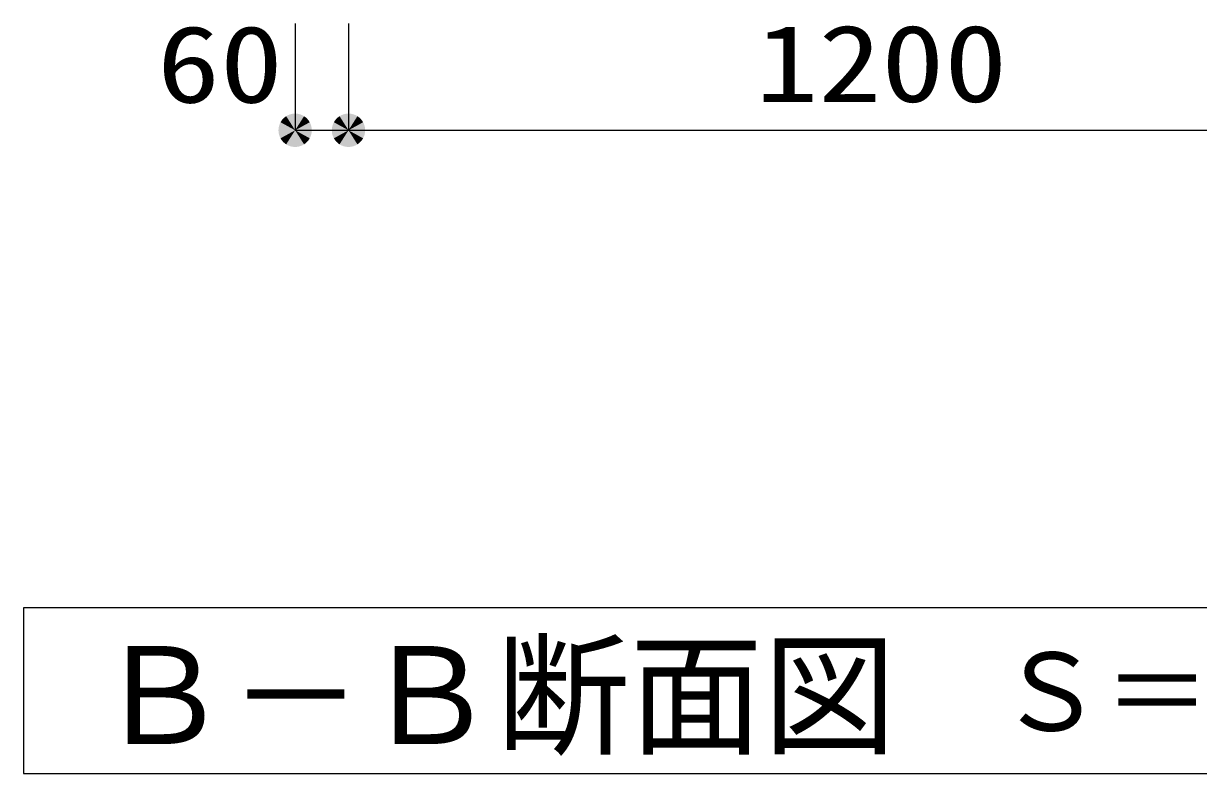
# Model space of a CAD drawing. Units: millimetres, scale not verified. Extents: x -8093 to 8093, y -5792 to 5792.
# Drawn here: x -407 to 914, y -4312 to -3469 of the extents above; entities that cross this region are included whole.
import ezdxf
from ezdxf.enums import TextEntityAlignment as Align

# ---------------------------------------------------------------- set-up
doc = ezdxf.new("R2010")
doc.units = ezdxf.units.MM
doc.header["$LTSCALE"] = 30
doc.layers.add('0-1_00クル-フ-0躯体', color=3, linetype='Continuous', lineweight=25)
doc.layers.add('0-4_00クル-フ-6寸法', color=132, linetype='Continuous', lineweight=25)
doc.styles.add('ＭＳ ゴシック', font='')
doc.styles.get('ＭＳ ゴシック').set_extended_font_data('MS Gothic')

msp = doc.modelspace()

# ---------------------------------------------------------------- linework, layer by layer
at = {"layer": '0-1_00クル-フ-0躯体'}
msp.add_lwpolyline([(1622.24, -4311.66), (1622.24, -4125.35), (-407.09, -4125.35), (-407.09, -4311.66)], close=True, dxfattribs=at)
at = {"layer": '0-4_00クル-フ-6寸法', "color": 4}
for p, q in [((-101.66, -3468.7), (-101.66, -3588.7)), ((-41.66, -3468.7), (-41.66, -3588.7)), ((-41.66, -3468.7), (-41.66, -3588.7)), ((-101.66, -3588.7), (-41.66, -3588.7)), ((-41.66, -3588.7), (1158.34, -3588.7))]:
    msp.add_line(p, q, dxfattribs=at)
at = {"layer": '0-4_00クル-フ-6寸法'}
for points in [[(-101.66, -3588.7), (-119.1, -3581.8), (-118.09, -3579.67)], [(-101.66, -3588.7), (-118.09, -3579.67), (-116.83, -3577.68)], [(-101.66, -3588.7), (-116.83, -3577.68), (-115.33, -3575.86)], [(-101.66, -3588.7), (-115.33, -3575.86), (-113.62, -3574.25)], [(-101.66, -3588.7), (-113.62, -3574.25), (-111.71, -3572.87)], [(-101.66, -3588.7), (-111.71, -3572.87), (-109.65, -3571.73)], [(-101.66, -3588.7), (-109.65, -3571.73), (-107.46, -3570.87)], [(-101.66, -3588.7), (-107.46, -3570.87), (-105.18, -3570.28)], [(-101.66, -3588.7), (-105.18, -3570.28), (-102.84, -3569.99)], [(-101.66, -3588.7), (-102.84, -3569.99), (-100.49, -3569.99)], [(-101.66, -3588.7), (-100.49, -3569.99), (-98.15, -3570.28)], [(-101.66, -3588.7), (-98.15, -3570.28), (-95.87, -3570.87)], [(-101.66, -3588.7), (-95.87, -3570.87), (-93.68, -3571.73)], [(-101.66, -3588.7), (-93.68, -3571.73), (-91.62, -3572.87)], [(-101.66, -3588.7), (-91.62, -3572.87), (-89.71, -3574.25)], [(-101.66, -3588.7), (-89.71, -3574.25), (-88, -3575.86)], [(-101.66, -3588.7), (-88, -3575.86), (-86.49, -3577.68)], [(-101.66, -3588.7), (-86.49, -3577.68), (-85.23, -3579.67)], [(-101.66, -3588.7), (-85.23, -3579.67), (-84.23, -3581.8)], [(-41.66, -3588.7), (-59.1, -3581.8), (-58.09, -3579.67)], [(-41.66, -3588.7), (-59.1, -3581.8), (-58.09, -3579.67)], [(-41.66, -3588.7), (-58.09, -3579.67), (-56.83, -3577.68)], [(-41.66, -3588.7), (-58.09, -3579.67), (-56.83, -3577.68)], [(-41.66, -3588.7), (-56.83, -3577.68), (-55.33, -3575.86)], [(-41.66, -3588.7), (-56.83, -3577.68), (-55.33, -3575.86)], [(-41.66, -3588.7), (-55.33, -3575.86), (-53.62, -3574.25)], [(-41.66, -3588.7), (-55.33, -3575.86), (-53.62, -3574.25)], [(-41.66, -3588.7), (-53.62, -3574.25), (-51.71, -3572.87)], [(-41.66, -3588.7), (-53.62, -3574.25), (-51.71, -3572.87)], [(-41.66, -3588.7), (-51.71, -3572.87), (-49.65, -3571.73)], [(-41.66, -3588.7), (-51.71, -3572.87), (-49.65, -3571.73)], [(-41.66, -3588.7), (-49.65, -3571.73), (-47.46, -3570.87)], [(-41.66, -3588.7), (-49.65, -3571.73), (-47.46, -3570.87)], [(-41.66, -3588.7), (-47.46, -3570.87), (-45.18, -3570.28)], [(-41.66, -3588.7), (-47.46, -3570.87), (-45.18, -3570.28)], [(-41.66, -3588.7), (-45.18, -3570.28), (-42.84, -3569.99)], [(-41.66, -3588.7), (-45.18, -3570.28), (-42.84, -3569.99)], [(-41.66, -3588.7), (-42.84, -3569.99), (-40.49, -3569.99)], [(-41.66, -3588.7), (-42.84, -3569.99), (-40.49, -3569.99)], [(-41.66, -3588.7), (-40.49, -3569.99), (-38.15, -3570.28)], [(-41.66, -3588.7), (-40.49, -3569.99), (-38.15, -3570.28)], [(-41.66, -3588.7), (-38.15, -3570.28), (-35.87, -3570.87)], [(-41.66, -3588.7), (-38.15, -3570.28), (-35.87, -3570.87)], [(-41.66, -3588.7), (-35.87, -3570.87), (-33.68, -3571.73)], [(-41.66, -3588.7), (-35.87, -3570.87), (-33.68, -3571.73)], [(-41.66, -3588.7), (-33.68, -3571.73), (-31.62, -3572.87)], [(-41.66, -3588.7), (-33.68, -3571.73), (-31.62, -3572.87)], [(-41.66, -3588.7), (-31.62, -3572.87), (-29.71, -3574.25)], [(-41.66, -3588.7), (-31.62, -3572.87), (-29.71, -3574.25)], [(-41.66, -3588.7), (-29.71, -3574.25), (-28, -3575.86)], [(-41.66, -3588.7), (-29.71, -3574.25), (-28, -3575.86)], [(-41.66, -3588.7), (-28, -3575.86), (-26.49, -3577.68)], [(-41.66, -3588.7), (-28, -3575.86), (-26.49, -3577.68)], [(-41.66, -3588.7), (-26.49, -3577.68), (-25.23, -3579.67)], [(-41.66, -3588.7), (-26.49, -3577.68), (-25.23, -3579.67)], [(-41.66, -3588.7), (-25.23, -3579.67), (-24.23, -3581.8)], [(-41.66, -3588.7), (-25.23, -3579.67), (-24.23, -3581.8)], [(-101.66, -3588.7), (-120.41, -3588.7), (-120.27, -3586.35)], [(-101.66, -3588.7), (-120.27, -3591.05), (-120.41, -3588.7)], [(-101.66, -3588.7), (-120.27, -3586.35), (-119.82, -3584.04)], [(-101.66, -3588.7), (-119.82, -3593.36), (-120.27, -3591.05)], [(-101.66, -3588.7), (-119.82, -3584.04), (-119.1, -3581.8)], [(-101.66, -3588.7), (-119.1, -3595.6), (-119.82, -3593.36)], [(-101.66, -3588.7), (-118.09, -3597.73), (-119.1, -3595.6)], [(-101.66, -3588.7), (-116.83, -3599.72), (-118.09, -3597.73)], [(-101.66, -3588.7), (-115.33, -3601.53), (-116.83, -3599.72)], [(-101.66, -3588.7), (-113.62, -3603.15), (-115.33, -3601.53)], [(-101.66, -3588.7), (-111.71, -3604.53), (-113.62, -3603.15)], [(-101.66, -3588.7), (-109.65, -3605.66), (-111.71, -3604.53)], [(-101.66, -3588.7), (-107.46, -3606.53), (-109.65, -3605.66)], [(-101.66, -3588.7), (-105.18, -3607.12), (-107.46, -3606.53)], [(-101.66, -3588.7), (-102.84, -3607.41), (-105.18, -3607.12)], [(-101.66, -3588.7), (-100.49, -3607.41), (-102.84, -3607.41)], [(-101.66, -3588.7), (-84.23, -3581.8), (-83.5, -3584.04)], [(-101.66, -3588.7), (-83.5, -3584.04), (-83.06, -3586.35)], [(-101.66, -3588.7), (-83.06, -3586.35), (-82.91, -3588.7)], [(-101.66, -3588.7), (-98.15, -3607.12), (-100.49, -3607.41)], [(-101.66, -3588.7), (-95.87, -3606.53), (-98.15, -3607.12)], [(-101.66, -3588.7), (-93.68, -3605.66), (-95.87, -3606.53)], [(-101.66, -3588.7), (-91.62, -3604.53), (-93.68, -3605.66)], [(-101.66, -3588.7), (-89.71, -3603.15), (-91.62, -3604.53)], [(-101.66, -3588.7), (-88, -3601.53), (-89.71, -3603.15)], [(-101.66, -3588.7), (-86.49, -3599.72), (-88, -3601.53)], [(-101.66, -3588.7), (-85.23, -3597.73), (-86.49, -3599.72)], [(-101.66, -3588.7), (-84.23, -3595.6), (-85.23, -3597.73)], [(-101.66, -3588.7), (-83.5, -3593.36), (-84.23, -3595.6)], [(-101.66, -3588.7), (-83.06, -3591.05), (-83.5, -3593.36)], [(-101.66, -3588.7), (-82.91, -3588.7), (-83.06, -3591.05)], [(-41.66, -3588.7), (-60.41, -3588.7), (-60.27, -3586.35)], [(-41.66, -3588.7), (-60.41, -3588.7), (-60.27, -3586.35)], [(-41.66, -3588.7), (-60.27, -3591.05), (-60.41, -3588.7)], [(-41.66, -3588.7), (-60.27, -3591.05), (-60.41, -3588.7)], [(-41.66, -3588.7), (-60.27, -3586.35), (-59.82, -3584.04)], [(-41.66, -3588.7), (-60.27, -3586.35), (-59.82, -3584.04)], [(-41.66, -3588.7), (-59.82, -3593.36), (-60.27, -3591.05)], [(-41.66, -3588.7), (-59.82, -3593.36), (-60.27, -3591.05)], [(-41.66, -3588.7), (-59.82, -3584.04), (-59.1, -3581.8)], [(-41.66, -3588.7), (-59.82, -3584.04), (-59.1, -3581.8)], [(-41.66, -3588.7), (-59.1, -3595.6), (-59.82, -3593.36)], [(-41.66, -3588.7), (-59.1, -3595.6), (-59.82, -3593.36)], [(-41.66, -3588.7), (-58.09, -3597.73), (-59.1, -3595.6)], [(-41.66, -3588.7), (-58.09, -3597.73), (-59.1, -3595.6)], [(-41.66, -3588.7), (-56.83, -3599.72), (-58.09, -3597.73)], [(-41.66, -3588.7), (-56.83, -3599.72), (-58.09, -3597.73)], [(-41.66, -3588.7), (-55.33, -3601.53), (-56.83, -3599.72)], [(-41.66, -3588.7), (-55.33, -3601.53), (-56.83, -3599.72)], [(-41.66, -3588.7), (-53.62, -3603.15), (-55.33, -3601.53)], [(-41.66, -3588.7), (-53.62, -3603.15), (-55.33, -3601.53)], [(-41.66, -3588.7), (-51.71, -3604.53), (-53.62, -3603.15)], [(-41.66, -3588.7), (-51.71, -3604.53), (-53.62, -3603.15)], [(-41.66, -3588.7), (-49.65, -3605.66), (-51.71, -3604.53)], [(-41.66, -3588.7), (-49.65, -3605.66), (-51.71, -3604.53)], [(-41.66, -3588.7), (-47.46, -3606.53), (-49.65, -3605.66)], [(-41.66, -3588.7), (-47.46, -3606.53), (-49.65, -3605.66)], [(-41.66, -3588.7), (-45.18, -3607.12), (-47.46, -3606.53)], [(-41.66, -3588.7), (-45.18, -3607.12), (-47.46, -3606.53)], [(-41.66, -3588.7), (-42.84, -3607.41), (-45.18, -3607.12)], [(-41.66, -3588.7), (-42.84, -3607.41), (-45.18, -3607.12)], [(-41.66, -3588.7), (-40.49, -3607.41), (-42.84, -3607.41)], [(-41.66, -3588.7), (-40.49, -3607.41), (-42.84, -3607.41)], [(-41.66, -3588.7), (-24.23, -3581.8), (-23.5, -3584.04)], [(-41.66, -3588.7), (-24.23, -3581.8), (-23.5, -3584.04)], [(-41.66, -3588.7), (-23.5, -3584.04), (-23.06, -3586.35)], [(-41.66, -3588.7), (-23.5, -3584.04), (-23.06, -3586.35)], [(-41.66, -3588.7), (-23.06, -3586.35), (-22.91, -3588.7)], [(-41.66, -3588.7), (-23.06, -3586.35), (-22.91, -3588.7)], [(-41.66, -3588.7), (-38.15, -3607.12), (-40.49, -3607.41)], [(-41.66, -3588.7), (-35.87, -3606.53), (-38.15, -3607.12)], [(-41.66, -3588.7), (-33.68, -3605.66), (-35.87, -3606.53)], [(-41.66, -3588.7), (-31.62, -3604.53), (-33.68, -3605.66)], [(-41.66, -3588.7), (-29.71, -3603.15), (-31.62, -3604.53)], [(-41.66, -3588.7), (-28, -3601.53), (-29.71, -3603.15)], [(-41.66, -3588.7), (-26.49, -3599.72), (-28, -3601.53)], [(-41.66, -3588.7), (-25.23, -3597.73), (-26.49, -3599.72)], [(-41.66, -3588.7), (-24.23, -3595.6), (-25.23, -3597.73)], [(-41.66, -3588.7), (-23.5, -3593.36), (-24.23, -3595.6)], [(-41.66, -3588.7), (-23.06, -3591.05), (-23.5, -3593.36)], [(-41.66, -3588.7), (-22.91, -3588.7), (-23.06, -3591.05)], [(-41.66, -3588.7), (-38.15, -3607.12), (-40.49, -3607.41)], [(-41.66, -3588.7), (-35.87, -3606.53), (-38.15, -3607.12)], [(-41.66, -3588.7), (-33.68, -3605.66), (-35.87, -3606.53)], [(-41.66, -3588.7), (-31.62, -3604.53), (-33.68, -3605.66)], [(-41.66, -3588.7), (-29.71, -3603.15), (-31.62, -3604.53)], [(-41.66, -3588.7), (-28, -3601.53), (-29.71, -3603.15)], [(-41.66, -3588.7), (-26.49, -3599.72), (-28, -3601.53)], [(-41.66, -3588.7), (-25.23, -3597.73), (-26.49, -3599.72)], [(-41.66, -3588.7), (-24.23, -3595.6), (-25.23, -3597.73)], [(-41.66, -3588.7), (-23.5, -3593.36), (-24.23, -3595.6)], [(-41.66, -3588.7), (-23.06, -3591.05), (-23.5, -3593.36)], [(-41.66, -3588.7), (-22.91, -3588.7), (-23.06, -3591.05)]]:
    msp.add_solid(points, dxfattribs=at)

# ---------------------------------------------------------------- texts
at = {"layer": '0-1_00クル-フ-0躯体', "color": 4, "style": 'ＭＳ ゴシック'}
for s, height, p in [('Ｂ－Ｂ断面図', 110, (-325.84, -4311.62)), ('Ｓ＝１／３０', 87.98, (687.71, -4289.95))]:
    msp.add_text(s, height=height, dxfattribs=at).set_placement(p, align=Align.BOTTOM_LEFT)
at = {"layer": '0-4_00クル-フ-6寸法', "color": 3, "style": 'ＭＳ ゴシック', "width": 1.2}
for s, p in [('60', (-256.9, -3583.65)), ('1200', (416.05, -3582.85))]:
    msp.add_text(s, height=86.66, dxfattribs=at).set_placement(p, align=Align.BOTTOM_LEFT)

doc.saveas('drawing.dxf')
